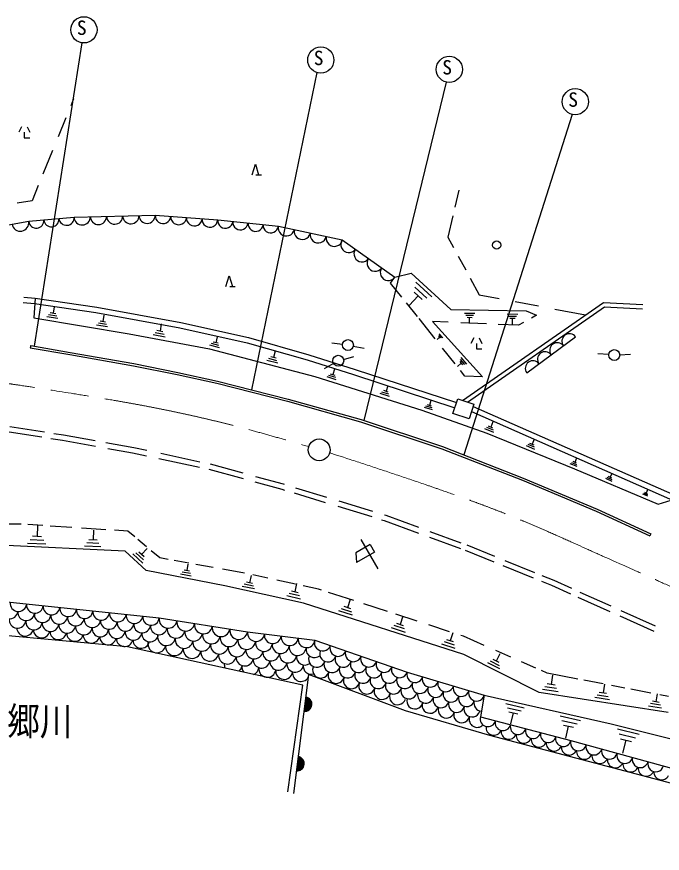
# Model space of a CAD drawing. Units: millimetres, scale not verified. Extents: x 40000 to 680000, y 20000 to 380000.
# Drawn here: x 438517 to 497584, y 259817 to 336431 of the extents above; entities that cross this region are included whole.
import ezdxf
from ezdxf.enums import TextEntityAlignment as Align

# ---------------------------------------------------------------- set-up
doc = ezdxf.new("R2010")
doc.units = ezdxf.units.MM
doc.header["$LTSCALE"] = 1000
doc.linetypes.add('CHAIN', pattern=[18.5, 12, -1.5, 3.5, -1.5])
for name, color, linetype, lineweight in [('M-BGD', 7, 'Continuous', 25), ('M-BMK', 2, 'CHAIN', 13), ('M-BMK-SRVR', 3, 'Continuous', 25), ('M-STR-STRC', 7, 'Continuous', 25)]:
    doc.layers.add(name, color=color, linetype=linetype, lineweight=lineweight)
doc.layers.add('M-STR-HTXT', color=7, linetype='Continuous')
doc.styles.add('ＭＳ ゴシック', font='')
doc.styles.get('ＭＳ ゴシック').set_extended_font_data('MS Gothic')

msp = doc.modelspace()

# ---------------------------------------------------------------- linework, layer by layer
at = {"layer": 'M-BGD'}
for p, q in [((443719, 328917), (443451, 328259)), ((443012, 327180), (442304, 325437)), ((438958, 326353), (438708, 325853)), ((439208, 325853), (439208, 325353)), ((439458, 326353), (439708, 325853)), ((439208, 325353), (439708, 325353)), ((441794, 324181), (440912, 322013)), ((460049, 321943), (460349, 322943)), ((460349, 322943), (460649, 321943)), ((460399, 321943), (460899, 321943)), ((440492, 320980), (439919, 319571)), ((478966, 320532), (478602, 318981)), ((439919, 319571), (438558, 319344)), ((439613, 317693), (443763, 318086)), ((443763, 318086), (451188, 318260)), ((451188, 318260), (456909, 317824)), ((478420, 318205), (477961, 316251)), ((435027, 316906), (439613, 317693)), ((456909, 317824), (462456, 317256)), ((462456, 317256), (468309, 315989)), ((468309, 315989), (473113, 312582)), ((477961, 316251), (478483, 315294)), ((478910, 314512), (479601, 313244)), ((457662, 311714), (457962, 312714)), ((457962, 312714), (458262, 311714)), ((473113, 312582), (474598, 312932)), ((474598, 312932), (478223, 309612)), ((472720, 312015), (473113, 312582)), ((473741, 310755), (472720, 312015)), ((475036, 312120), (476496, 310780)), ((480021, 312474), (480844, 310966)), ((458012, 311714), (458512, 311714)), ((474876, 311200), (475606, 310530)), ((474956, 311660), (476056, 310660)), ((439161, 310754), (440193, 310654)), ((440193, 310654), (440078, 308846)), ((440193, 310654), (445835, 309834)), ((474436, 309990), (475246, 310870)), ((480844, 310966), (482664, 310622)), ((484130, 310345), (486272, 309939)), ((439112, 310257), (440133, 310157)), ((440133, 310157), (445754, 309340)), ((441936, 309860), (441836, 309270)), ((445835, 309834), (453533, 308425)), ((475185, 308974), (474179, 310215)), ((478223, 309612), (485124, 309481)), ((479297, 301285), (492198, 310255)), ((479772, 301128), (492314, 309848)), ((487764, 309657), (490574, 309126)), ((492198, 310255), (495798, 310064)), ((492314, 309848), (495777, 309664)), ((440078, 308846), (448806, 307395)), ((442266, 308790), (441276, 308950)), ((442176, 309010), (441436, 309130)), ((442086, 309230), (441586, 309310)), ((445754, 309340), (453434, 307935)), ((446496, 309110), (446396, 308510)), ((476801, 306941), (475341, 308783)), ((479496, 309290), (480426, 309270)), ((479616, 309100), (480306, 309090)), ((479726, 308910), (480186, 308900)), ((479946, 308350), (479956, 308910)), ((483396, 309210), (484376, 309190)), ((483516, 309010), (484256, 309000)), ((483636, 308810), (484126, 308810)), ((483866, 308220), (483886, 308810)), ((485124, 309481), (486085, 309088)), ((486085, 309088), (485629, 308836)), ((446826, 308020), (445826, 308190)), ((446736, 308250), (445986, 308370)), ((446646, 308470), (446146, 308550)), ((451746, 308290), (451626, 307630)), ((453533, 308425), (459734, 307047)), ((476564, 308521), (481150, 303454)), ((477995, 308457), (476564, 308521)), ((481511, 308301), (479155, 308405)), ((484425, 308171), (482574, 308253)), ((484892, 308429), (484425, 308171)), ((448806, 307395), (456167, 306028)), ((452096, 307090), (450996, 307290)), ((451996, 307340), (451176, 307490)), ((451896, 307580), (451346, 307680)), ((453434, 307935), (459611, 306562)), ((477146, 307290), (477396, 307010)), ((477176, 307400), (477506, 307030)), ((457016, 306310), (456346, 306490)), ((456946, 306520), (456496, 306630)), ((456866, 307110), (456726, 306580)), ((459611, 306562), (465101, 304993)), ((459734, 307047), (465246, 305472)), ((468326, 306420), (467336, 306540)), ((476976, 306880), (477196, 307080)), ((477116, 307170), (477276, 306990)), ((480328, 307013), (480078, 306513)), ((480578, 306513), (480578, 306013)), ((480828, 307013), (481078, 306513)), ((485186, 303826), (489654, 307122)), ((439792, 306309), (439758, 306112)), ((439758, 306112), (443383, 305488)), ((439792, 306309), (443417, 305685)), ((456167, 306028), (465787, 303483)), ((457076, 306100), (456186, 306340)), ((462166, 305800), (462016, 305220)), ((469316, 306270), (470296, 306080)), ((478632, 304635), (477488, 306076)), ((480578, 306013), (481078, 306013)), ((443383, 305488), (449187, 304472)), ((443417, 305685), (449225, 304668)), ((462396, 304690), (461416, 304950)), ((462326, 304920), (461596, 305120)), ((462256, 305150), (461766, 305280)), ((465101, 304993), (469317, 303653)), ((465246, 305472), (469471, 304129)), ((468416, 305050), (469376, 305320)), ((479106, 305030), (479496, 304590)), ((479156, 305210), (479676, 304620)), ((492686, 305490), (491686, 305570)), ((493686, 305480), (494686, 305540)), ((449187, 304472), (453203, 303652)), ((449225, 304668), (453244, 303848)), ((467506, 304670), (466636, 304170)), ((478836, 304390), (479186, 304710)), ((479056, 304850), (479316, 304560)), ((453203, 303652), (456840, 302866)), ((453244, 303848), (456886, 303060)), ((465787, 303483), (475582, 300407)), ((467756, 303180), (466916, 303440)), ((467706, 303380), (467076, 303580)), ((467646, 303580), (467226, 303710)), ((467596, 304150), (467436, 303650)), ((469317, 303653), (478601, 300624)), ((469471, 304129), (478756, 301099)), ((479533, 303498), (479115, 304026)), ((481150, 303454), (479533, 303498)), ((456840, 302866), (463300, 301218)), ((456886, 303060), (463352, 301412)), ((472466, 302630), (472306, 302130)), ((472626, 301650), (471776, 301920)), ((472576, 301860), (471936, 302060)), ((472516, 302060), (472096, 302190)), ((463300, 301218), (469974, 299338)), ((463352, 301412), (470033, 299529)), ((476416, 301270), (476286, 300830)), ((478427, 300097), (478866, 301427)), ((478866, 301427), (480353, 300936)), ((475582, 300407), (481545, 298277)), ((476556, 300420), (475816, 300650)), ((476516, 300600), (475956, 300770)), ((476466, 300770), (476096, 300890)), ((480353, 300936), (479914, 299606)), ((480290, 300744), (498730, 292602)), ((479914, 299606), (478427, 300097)), ((480133, 300267), (498530, 292144)), ((437886, 298917), (441051, 298412)), ((469974, 299338), (477421, 296868)), ((470033, 299529), (477489, 297056)), ((482136, 298560), (481526, 298800)), ((482096, 298760), (481696, 298920)), ((482096, 299330), (481896, 298840)), ((437820, 298421), (440801, 297945)), ((441901, 298276), (442795, 298134)), ((442795, 298134), (445708, 297613)), ((482166, 298350), (481356, 298680)), ((481545, 298277), (489542, 295012)), ((441622, 297814), (442712, 297641)), ((442712, 297641), (445723, 297102)), ((446667, 297441), (449219, 296985)), ((485856, 297200), (485476, 297360)), ((485856, 297740), (485666, 297280)), ((446860, 296899), (449122, 296494)), ((449219, 296985), (450420, 296725)), ((477421, 296868), (484796, 293992)), ((477489, 297056), (484871, 294177)), ((485926, 296810), (485156, 297130)), ((485896, 297010), (485316, 297250)), ((449122, 296494), (450392, 296219)), ((451521, 295975), (455242, 295170)), ((451710, 296445), (455258, 295678)), ((489746, 296010), (489586, 295620)), ((456098, 294984), (459223, 294130)), ((456216, 295470), (459203, 294654)), ((489806, 295230), (489156, 295490)), ((489776, 295390), (489296, 295590)), ((489746, 295550), (489426, 295690)), ((489542, 295012), (497209, 291794)), ((460370, 294335), (462901, 293642)), ((492986, 294030), (492536, 294220)), ((492956, 294180), (492656, 294310)), ((492956, 294600), (492806, 294250)), ((460296, 293836), (462762, 293162)), ((462901, 293642), (462978, 293619)), ((484796, 293992), (491546, 291152)), ((484871, 294177), (491626, 291335)), ((493006, 293880), (492406, 294130)), ((462762, 293162), (463017, 293084)), ((463899, 292815), (466730, 291950)), ((464033, 293296), (466847, 292437)), ((496276, 292510), (495796, 292710)), ((496256, 292630), (495896, 292780)), ((496236, 292750), (495996, 292850)), ((496236, 293090), (496116, 292800)), ((467987, 292088), (471076, 291144)), ((497209, 291794), (499179, 292407)), ((467894, 291594), (471000, 290645)), ((491546, 291152), (496452, 288901)), ((491626, 291335), (496536, 289083)), ((471906, 290368), (472142, 290296)), ((472178, 290808), (472301, 290770)), ((472301, 290770), (475284, 289678)), ((438918, 289954), (437026, 289954)), ((440906, 289825), (439525, 289915)), ((440426, 289830), (440376, 288830)), ((443556, 289653), (441582, 289781)), ((472142, 290296), (475280, 289147)), ((440796, 288810), (439956, 288850)), ((446663, 289451), (444427, 289596)), ((445536, 289400), (445496, 288510)), ((448672, 289320), (447451, 289399)), ((449310, 288785), (448672, 289320)), ((476327, 289296), (479168, 288256)), ((496536, 289083), (496452, 288901)), ((441176, 288120), (439516, 288200)), ((440986, 288470), (439736, 288530)), ((446036, 288190), (444926, 288240)), ((445866, 288490), (445126, 288530)), ((450376, 287892), (449583, 288557)), ((470846, 288094), (469547, 287344)), ((470012, 288539), (471562, 285854)), ((470846, 288094), (471246, 287402)), ((476279, 288781), (479111, 287744)), ((448435, 287471), (436923, 288030)), ((446206, 287880), (444726, 287950)), ((450346, 285700), (448435, 287471)), ((450106, 286680), (449416, 287320)), ((450166, 286970), (449696, 287400)), ((450446, 287740), (449936, 287190)), ((451606, 286862), (450811, 287528)), ((469547, 287344), (469600, 286452)), ((471246, 287402), (469600, 286452)), ((479537, 287588), (482164, 286516)), ((479717, 288054), (482219, 287034)), ((450046, 286380), (449126, 287240)), ((452368, 286727), (451606, 286862)), ((454251, 286393), (452911, 286631)), ((483184, 286640), (485891, 285536)), ((454186, 286290), (454076, 285700)), ((456495, 285996), (454896, 286279)), ((459219, 285514), (457353, 285844)), ((483008, 286172), (485774, 285044)), ((457570, 284301), (450346, 285700)), ((454486, 285200), (453496, 285390)), ((454406, 285430), (453666, 285570)), ((454316, 285650), (453826, 285740)), ((459351, 285485), (459219, 285514)), ((459956, 285270), (459806, 284590)), ((461478, 285020), (460131, 285314)), ((486579, 285255), (487655, 284817)), ((464771, 282732), (457570, 284301)), ((460276, 284020), (459146, 284260)), ((460186, 284280), (459336, 284460)), ((460086, 284530), (459526, 284650)), ((464012, 284467), (462304, 284840)), ((464126, 284510), (463966, 283750)), ((466118, 284007), (464713, 284314)), ((486522, 284739), (487458, 284357)), ((487458, 284357), (489198, 283576)), ((487655, 284817), (489279, 284087)), ((464386, 283390), (463436, 283600)), ((464276, 283680), (463646, 283820)), ((466393, 283918), (466118, 284007)), ((469358, 282955), (467045, 283706)), ((490053, 283740), (492879, 282471)), ((434874, 283122), (451559, 281374)), ((464486, 283100), (463216, 283380)), ((479438, 278009), (464771, 282732)), ((469016, 283060), (468776, 282310)), ((489850, 283283), (492791, 281963)), ((469236, 281610), (467986, 282010)), ((469166, 281910), (468226, 282210)), ((469086, 282210), (468466, 282410)), ((472433, 281956), (470280, 282655)), ((493793, 282061), (496936, 280650)), ((451559, 281374), (459638, 280088)), ((475147, 281074), (473198, 281707)), ((473846, 281530), (473606, 280770)), ((493695, 281557), (496809, 280159)), ((474076, 280050), (472796, 280460)), ((473996, 280360), (473046, 280670)), ((473916, 280660), (473286, 280870)), ((478119, 280109), (476229, 280723)), ((448638, 278723), (434841, 279990)), ((459638, 280088), (465804, 279330)), ((478416, 280000), (478186, 279270)), ((479383, 279698), (479160, 279771)), ((481295, 278856), (479383, 279698)), ((465804, 279330), (474246, 276395)), ((478636, 278580), (477416, 278980)), ((478566, 278880), (477646, 279180)), ((478486, 279170), (477876, 279370)), ((464688, 275200), (448638, 278723)), ((483731, 277784), (482361, 278387)), ((486321, 274553), (479438, 278009)), ((482686, 276990), (481866, 277400)), ((482656, 277280), (482116, 277550)), ((482716, 278070), (482386, 277420)), ((486003, 276783), (484712, 277352)), ((482716, 276700), (481616, 277250)), ((465227, 276190), (463835, 265300)), ((474099, 272850), (465227, 276190)), ((474246, 276395), (481303, 274285)), ((487066, 276315), (486548, 276543)), ((489869, 275772), (487066, 276315)), ((487556, 276130), (487426, 275270)), ((463321, 265442), (464688, 275200)), ((487916, 274900), (486846, 275070)), ((487776, 275210), (487066, 275330)), ((492176, 275325), (490418, 275666)), ((492286, 275300), (492166, 274500)), ((494167, 274940), (492931, 275179)), ((481303, 274285), (480940, 272306)), ((481303, 274285), (492906, 271671)), ((498122, 272718), (486321, 274553)), ((488046, 274590), (486616, 274810)), ((492626, 274150), (491616, 274310)), ((492496, 274440), (491826, 274550)), ((496528, 274483), (494715, 274834)), ((497116, 274410), (497006, 273690)), ((498167, 274165), (497355, 274322)), ((483276, 273530), (484946, 273150)), ((492746, 273860), (491406, 274070)), ((497416, 273380), (496516, 273520)), ((497306, 273640), (496706, 273740)), ((481802, 270609), (474099, 272850)), ((483416, 273150), (484666, 272870)), ((483546, 272770), (484376, 272580)), ((497526, 273120), (496326, 273300)), ((480940, 272306), (489217, 270130)), ((483736, 271670), (483966, 272680)), ((488256, 272410), (490106, 271990)), ((488406, 271990), (489796, 271680)), ((488556, 271560), (489476, 271360)), ((488766, 270350), (489016, 271460)), ((492906, 271671), (502999, 269154)), ((493476, 271220), (495466, 270720)), ((490826, 268221), (481802, 270609)), ((493626, 270760), (495126, 270390)), ((489217, 270130), (499109, 267426)), ((493776, 270300), (494776, 270050)), ((493976, 268980), (494276, 270180)), ((499053, 266053), (490826, 268221))]:
    msp.add_line(p, q, dxfattribs=at)
for centre, radius in [((482428, 315518), 375), ((468825, 306363), 500), ((493191, 305446), 500), ((467933, 304923), 500)]:
    msp.add_circle(centre, radius, dxfattribs=at)
for centre, radius, start, end in [((441688, 317889), 695, 185.41187, 5.41187), ((443071, 318020), 695, 185.41187, 5.41187), ((444505, 318103), 743, 181.34789, 1.34789), ((445990, 318138), 743, 181.34789, 1.34789), ((447475, 318173), 743, 181.34789, 1.34789), ((448960, 318208), 743, 181.34789, 1.34789), ((450445, 318243), 743, 181.34789, 1.34789), ((451903, 318206), 717, 175.63474, 355.63474), ((453333, 318097), 717, 175.63474, 355.63474), ((454764, 317987), 717, 175.63474, 355.63474), ((438849, 317562), 776, 189.72758, 9.72758), ((440305, 317758), 695, 185.41187, 5.41187), ((456194, 317878), 717, 175.63474, 355.63474), ((457603, 317753), 697, 174.15543, 354.15543), ((458989, 317611), 697, 174.15543, 354.15543), ((460376, 317469), 697, 174.15543, 354.15543), ((461763, 317327), 697, 174.15543, 354.15543), ((463188, 317097), 748, 167.78849, 347.78849), ((464651, 316781), 748, 167.78849, 347.78849), ((466114, 316464), 748, 167.78849, 347.78849), ((467577, 316148), 748, 167.78849, 347.78849), ((468909, 315563), 736, 144.65989, 324.65989), ((470110, 314712), 736, 144.65989, 324.65989), ((471311, 313860), 736, 144.65989, 324.65989), ((472513, 313008), 736, 144.65989, 324.65989), ((489095, 306710), 694, 36.42477, 216.42477), ((487978, 305886), 694, 36.42477, 216.42477), ((486861, 305062), 694, 36.42477, 216.42477), ((485745, 304238), 694, 36.42477, 216.42477), ((438666, 282725), 763, 174.02047, 354.02047), ((437852, 282040), 763, 174.02047, 354.02047), ((439369, 281881), 763, 174.02047, 354.02047), ((440183, 282566), 763, 174.02047, 354.02047), ((441700, 282407), 763, 174.02047, 354.02047), ((443217, 282248), 763, 174.02047, 354.02047), ((444733, 282089), 763, 174.02047, 354.02047), ((446250, 281931), 763, 174.02047, 354.02047), ((438580, 281205), 763, 174.02047, 354.02047), ((440886, 281722), 763, 174.02047, 354.02047), ((442403, 281563), 763, 174.02047, 354.02047), ((443920, 281404), 763, 174.02047, 354.02047), ((445437, 281245), 763, 174.02047, 354.02047), ((447767, 281772), 763, 174.02047, 354.02047), ((449284, 281613), 763, 174.02047, 354.02047), ((450801, 281454), 763, 174.02047, 354.02047), ((452367, 281246), 818, 170.95533, 350.95533), ((439284, 280468), 763, 181.75254, 346.26959), ((440097, 281046), 763, 174.02047, 354.02047), ((441614, 280887), 763, 174.02047, 354.02047), ((443131, 280728), 763, 174.02047, 354.02047), ((444648, 280569), 763, 174.02047, 354.02047), ((446165, 280410), 763, 174.02047, 354.02047), ((446953, 281087), 763, 174.02047, 354.02047), ((448470, 280928), 763, 174.02047, 354.02047), ((449987, 280769), 763, 174.02047, 354.02047), ((451529, 280598), 763, 174.02047, 347.55847), ((453095, 280332), 818, 170.95533, 348.91573), ((453983, 280989), 818, 170.95533, 350.95533), ((455599, 280731), 818, 170.95533, 350.95533), ((457214, 280474), 818, 170.95533, 350.95533), ((440800, 280309), 763, 181.75254, 346.26959), ((442317, 280150), 763, 181.75254, 346.26959), ((443834, 279991), 763, 181.75254, 346.26959), ((445351, 279832), 763, 181.75254, 346.26959), ((446868, 279673), 763, 181.75254, 346.26959), ((447681, 280252), 763, 174.02047, 354.02047), ((449198, 280093), 763, 174.02047, 354.02047), ((450715, 279934), 763, 174.02047, 354.02047), ((452215, 279656), 818, 170.95533, 350.95533), ((454710, 280075), 818, 172.99104, 348.91573), ((456326, 279818), 818, 172.99104, 348.91573), ((457942, 279561), 818, 172.99104, 348.91573), ((458830, 280217), 818, 170.95533, 350.95533), ((460409, 279994), 777, 172.98814, 352.98814), ((461950, 279804), 777, 172.98814, 352.98814), ((463492, 279614), 777, 172.98814, 352.98814), ((448385, 279515), 763, 181.75254, 346.26959), ((449902, 279356), 763, 181.75254, 346.26959), ((451335, 278996), 818, 170.95533, 350.95533), ((453831, 279399), 818, 170.95533, 350.95533), ((455446, 279141), 818, 170.95533, 350.95533), ((457062, 278884), 818, 170.95533, 350.95533), ((459558, 279304), 818, 170.95533, 350.95533), ((461136, 279080), 777, 172.98814, 352.98814), ((462678, 278891), 777, 172.98814, 352.98814), ((465034, 279425), 777, 172.98814, 352.98814), ((466508, 279085), 745, 160.82967, 340.82967), ((452951, 278739), 818, 170.95533, 350.95533), ((454567, 278482), 818, 170.95533, 349.09702), ((456183, 278224), 818, 172.80973, 349.09702), ((458678, 278627), 818, 170.95533, 350.95533), ((460257, 278403), 777, 172.98814, 352.98814), ((461798, 278214), 777, 172.98814, 352.98814), ((463340, 278024), 777, 172.98814, 352.98814), ((464219, 278701), 777, 172.98814, 352.98814), ((465761, 278511), 777, 172.98814, 309.81485), ((466984, 278084), 745, 160.82967, 340.82967), ((467915, 278596), 745, 160.82967, 340.82967), ((469322, 278107), 745, 160.82967, 340.82967), ((457798, 277967), 818, 172.80973, 349.09702), ((459377, 277744), 777, 174.93931, 351.93835), ((460919, 277554), 777, 174.03833, 351.93835), ((462460, 277365), 777, 174.03833, 351.93835), ((464881, 277835), 777, 172.98814, 305.27242), ((465964, 277591), 745, 160.82967, 340.82967), ((467371, 277102), 745, 160.82967, 340.82967), ((468391, 277595), 745, 160.82967, 340.82967), ((469797, 277106), 745, 160.82967, 340.82967), ((470729, 277618), 745, 160.82967, 340.82967), ((472136, 277129), 745, 160.82967, 340.82967), ((458323, 277121), 818, 174.33375, 202.74755), ((458323, 277121), 818, 310.87083, 350.95533), ((459901, 276898), 777, 172.98814, 219.61621), ((459901, 276898), 777, 292.04414, 352.98814), ((461443, 276708), 777, 172.98814, 352.98814), ((462985, 276519), 777, 172.98814, 352.98814), ((464002, 277175), 777, 174.03833, 351.93835), ((465471, 276962), 745, 171.52933, 286.61261), ((466338, 276606), 745, 160.82967, 340.82967), ((468778, 276613), 745, 160.82967, 340.82967), ((471204, 276617), 745, 160.82967, 340.82967), ((473543, 276640), 745, 160.82967, 340.82967), ((464526, 276329), 777, 172.98814, 329.31945), ((467745, 276116), 745, 160.82967, 340.82967), ((469152, 275627), 745, 160.82967, 340.82967), ((470185, 276124), 745, 160.82967, 340.82967), ((471592, 275635), 745, 160.82967, 340.82967), ((472611, 276127), 745, 160.82967, 340.82967), ((474018, 275638), 745, 160.82967, 340.82967), ((474952, 276184), 736, 163.34989, 343.34989), ((476363, 275762), 736, 163.34989, 343.34989), ((470559, 275138), 745, 160.82967, 340.82967), ((472999, 275145), 745, 160.82967, 340.82967), ((475427, 275183), 736, 163.34989, 343.34989), ((477774, 275340), 736, 163.34989, 343.34989), ((479186, 274918), 736, 163.34989, 343.34989), ((471966, 274649), 745, 160.82967, 340.82967), ((473373, 274160), 745, 160.82967, 340.82967), ((474408, 274690), 736, 163.34989, 343.34989), ((475938, 274301), 736, 166.3004, 343.34989), ((476856, 274828), 736, 163.34989, 343.34989), ((478267, 274405), 736, 163.34989, 343.34989), ((480597, 274496), 736, 163.34989, 343.34989), ((464879, 273467), 650, 262.71733, 82.71733), ((464879, 273467), 600, 262.71733, 82.71733), ((464879, 273467), 550, 262.71733, 82.71733), ((464879, 273467), 500, 262.71733, 82.71733), ((464879, 273467), 450, 262.71733, 82.71733), ((464879, 273467), 400, 262.71733, 82.71733), ((464879, 273467), 350, 262.71733, 82.71733), ((464879, 273467), 300, 262.71733, 82.71733), ((464879, 273467), 250, 262.71733, 82.71733), ((464879, 273467), 200, 262.71733, 82.71733), ((464879, 273467), 150, 262.71733, 82.71733), ((464879, 273467), 100, 262.71733, 82.71733), ((464879, 273467), 50, 262.71733, 82.71733), ((474945, 273771), 736, 163.34989, 343.34989), ((476345, 273374), 736, 163.34989, 343.34989), ((477350, 273879), 736, 163.34989, 343.34989), ((478761, 273457), 736, 163.34989, 343.34989), ((479678, 273983), 736, 163.34989, 343.34989), ((481090, 273561), 736, 163.34989, 265.75985), ((477825, 272927), 736, 163.34989, 343.34989), ((480172, 273034), 736, 163.34989, 343.34989), ((479237, 272505), 736, 163.34989, 343.34989), ((480648, 272083), 736, 163.34989, 316.12189), ((481630, 272125), 713, 165.26767, 345.26767), ((482169, 271341), 713, 172.66099, 337.86409), ((483009, 271762), 713, 165.26767, 345.26767), ((484389, 271400), 713, 165.26767, 345.26767), ((485768, 271037), 713, 165.26767, 345.26767), ((483548, 270978), 713, 172.66099, 337.86409), ((484928, 270615), 713, 172.66099, 337.86409), ((487147, 270674), 713, 165.26767, 345.26767), ((488527, 270311), 713, 165.26767, 345.26767), ((486307, 270253), 713, 172.66099, 337.86409), ((487687, 269890), 713, 172.66099, 337.86409), ((489923, 269937), 732, 164.71257, 344.71257), ((491336, 269551), 732, 164.71257, 344.71257), ((489066, 269527), 713, 172.66099, 335.74105), ((490462, 269153), 732, 174.00283, 335.43422), ((492750, 269164), 732, 164.71257, 344.71257), ((494163, 268778), 732, 164.71257, 344.71257), ((464183, 268022), 650, 262.71733, 82.71733), ((464183, 268022), 600, 262.71733, 82.71733), ((464183, 268022), 550, 262.71733, 82.71733), ((464183, 268022), 500, 262.71733, 82.71733), ((464183, 268022), 450, 262.71733, 82.71733), ((464183, 268022), 400, 262.71733, 82.71733), ((464183, 268022), 350, 262.71733, 82.71733), ((464183, 268022), 300, 262.71733, 82.71733), ((464183, 268022), 250, 262.71733, 82.71733), ((464183, 268022), 200, 262.71733, 82.71733), ((464183, 268022), 150, 262.71733, 82.71733), ((491876, 268766), 732, 174.00283, 335.43422), ((493289, 268380), 732, 174.00283, 335.43422), ((495576, 268392), 732, 164.71257, 344.71257), ((496989, 268005), 732, 164.71257, 344.71257), ((464183, 268022), 100, 262.71733, 82.71733), ((464183, 268022), 50, 262.71733, 82.71733), ((494702, 267994), 732, 174.00283, 335.43422), ((496115, 267608), 732, 174.00283, 335.43422), ((497528, 267283), 732, 178.72433, 330.80442)]:
    msp.add_arc(centre, radius, start, end, dxfattribs=at)
at = {"layer": 'M-BMK'}
for points, knots in [([(428220, 303743), (430563, 303579), (432906, 303415), (435237, 303151), (437640, 302878), (440031, 302497), (442421, 302116), (445268, 301661), (448114, 301203), (450944, 300654), (453559, 300147), (456159, 299562), (458736, 298889), (460915, 298320), (463077, 297689), (465239, 297058)], [0, 0, 0, 0, 1, 1, 1, 2, 2, 2, 3, 3, 3, 4, 4, 4, 5, 5, 5, 5]), ([(467162, 296496), (470493, 295404), (473823, 294311), (477135, 293158), (479629, 292290), (482112, 291388), (484551, 290380), (486834, 289437), (489078, 288402), (491332, 287390), (493434, 286445), (495545, 285521), (497642, 284565), (500364, 283323), (503063, 282029), (505779, 280774), (510932, 278394), (516150, 276157), (521354, 273887), (525952, 271882), (530538, 269852), (535180, 267954), (538249, 266699), (541341, 265503), (544451, 264352), (547311, 263293), (550185, 262273), (553086, 261332), (554692, 260811), (556307, 260314), (557921, 259817)], [0, 0, 0, 0, 1, 1, 1, 2, 2, 2, 3, 3, 3, 4, 4, 4, 5, 5, 5, 6, 6, 6, 7, 7, 7, 8, 8, 8, 9, 9, 9, 10, 10, 10, 10])]:
    msp.add_open_spline(points, degree=3, knots=knots, dxfattribs=at)
at = {"layer": 'M-BMK-SRVR'}
msp.add_circle((466191, 296759), 1000, dxfattribs=at)
at = {"layer": 'M-STR-STRC'}
for p, q in [((444483, 334045), (440116, 306253)), ((465970, 331324), (459987, 302270)), ((477797, 330446), (470278, 299448)), ((489326, 327488), (479439, 296296))]:
    msp.add_line(p, q, dxfattribs=at)
for centre in [(444663, 335231), (466339, 332466), (478099, 331608), (489626, 328650)]:
    msp.add_circle(centre, 1200, dxfattribs=at)

# ---------------------------------------------------------------- texts
at = {"layer": 'M-STR-HTXT', "style": 'ＭＳ ゴシック', "width": 0.85}
msp.add_text('郷川', height=2566, dxfattribs=at).set_placement((437651, 269862), align=Align.BOTTOM_LEFT)
at = {"layer": 'M-STR-STRC', "style": 'ＭＳ ゴシック'}
for p in [(444014, 334368), (465691, 331603), (477450, 330745), (488978, 327787)]:
    msp.add_text('S', height=1320, dxfattribs=at).set_placement(p, align=Align.BOTTOM_LEFT)

doc.saveas('drawing.dxf')
